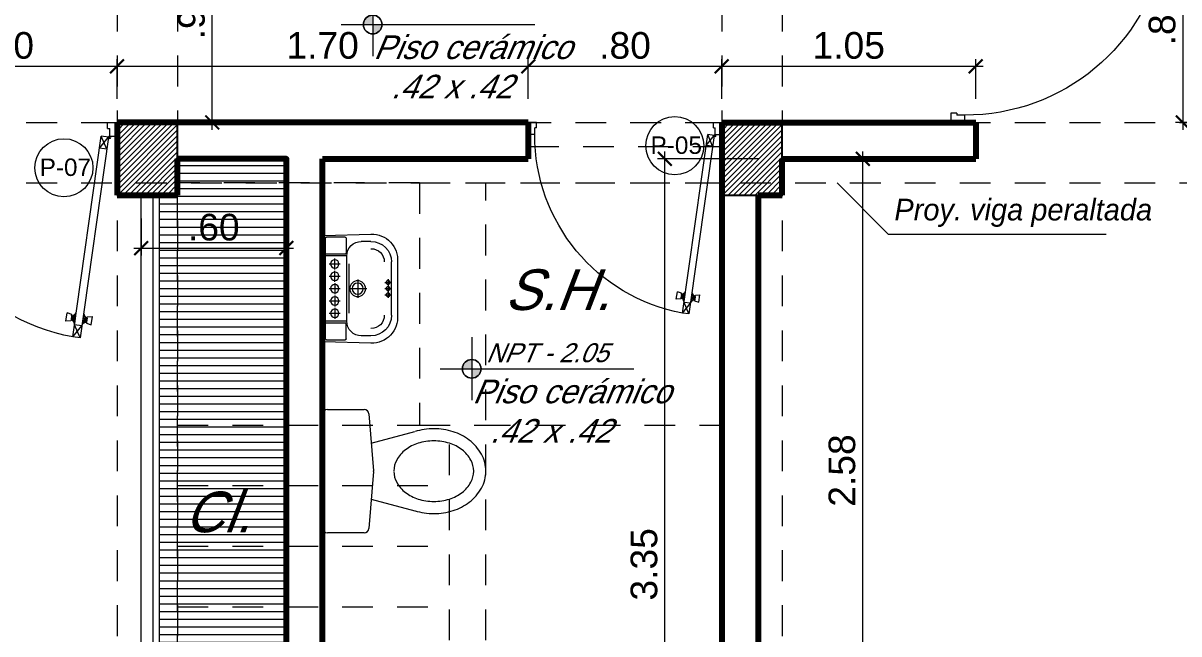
# Model space of a CAD drawing. Header units: millimetres. Extents: x 3779 to 7711, y 1445 to 3132.
# Drawn here: x 3883.414 to 3888.192, y 1482.497 to 1485.019 of the extents above; entities that cross this region are included whole.
import ezdxf

# ---------------------------------------------------------------- set-up
doc = ezdxf.new("R2010")
doc.units = ezdxf.units.MM
doc.header["$PDMODE"] = 3
doc.linetypes.add('CENTER2', pattern=[1.125, 0.75, -0.125, 0.125, -0.125])
doc.linetypes.add('HIDDEN', pattern=[9.525, 6.35, -3.175])
for name, color, linetype, lineweight in [('cotas', 7, 'Continuous', 5), ('MOBILIARIOS', 151, 'Continuous', 5), ('PERSONA', 7, 'Continuous', 9), ('pluma 1', 1, 'Continuous', 9), ('pluma 1.5', 14, 'Continuous', 15), ('pluma 2.5', 30, 'Continuous', 25), ('pluma 8', 98, 'Continuous', 80), ('proyecciones', 32, 'HIDDEN', 9), ('PUERTAS', 33, 'Continuous', 9), ('SANITARIOS', 40, 'Continuous', 9), ('TEXTO', 7, 'Continuous', 9), ('TEXTURAS', 35, 'Continuous', 5)]:
    doc.layers.add(name, color=color, linetype=linetype, lineweight=lineweight)
doc.styles.add('nombreambiente', font='stylu.ttf', dxfattribs={"oblique": 20})
doc.styles.get("Standard").update_dxf_attribs({"font": 'arial.ttf'})
doc.styles.add('TIMES', font='arial.ttf', dxfattribs={"height": 0.11})
doc.dimstyles.new('julio', dxfattribs={"dimtxt": 0.11, "dimasz": 0.057, "dimexe": 0.03, "dimexo": 0.097, "dimgap": 0.0295, "dimtad": 1, "dimzin": 4, "dimdsep": 46, "dimtxsty": 'TIMES', "dimblk": 'ARCHTICK', "dimcen": 0, "dimdle": 0.03, "dimclrd": 256, "dimclre": 256, "dimclrt": 256, "dimadec": 0, "dimazin": 0, "dimtfac": 1, "dimtix": 1, "dimtmove": 2, "dimatfit": 2, "dimldrblk": 'ARCHTICK', "dimfxl": 1, "dimtolj": 1, "dimtzin": 0, "dimlwd": 5, "dimlwe": 5, "dimarcsym": 0})

# ---------------------------------------------------------------- blocks, each defined once
blk = doc.blocks.new('khjkhjk')
at = {"layer": 'SANITARIOS'}
for p, q in [((987.6491, 424.1584), (987.6491, 424.6284)), ((987.6691, 424.6484), (987.8206, 424.6484)), ((987.8405, 424.6299), (987.8589, 424.3949)), ((987.85, 424.5084), (988.0309, 424.5568)), ((987.8589, 424.3918), (987.8405, 424.1568)), ((987.85, 424.2783), (988.0309, 424.2299)), ((987.8206, 424.1384), (987.6691, 424.1384))]:
    blk.add_line(p, q, dxfattribs=at)
for centre, radius, start, end in [((987.6691, 424.6284), 0.02, 90, 180), ((987.8206, 424.6284), 0.02, 4.4846, 90), ((988.1086, 424.3013), 0.2671, 90, 106.9016), ((988.1086, 424.3013), 0.2671, 72.5782, 90), ((988.1228, 424.3465), 0.2197, 52.8533, 72.5782), ((988.1445, 424.3751), 0.1837, 28.6682, 52.8533), ((988.0727, 424.3751), 0.1337, 127.1467, 151.3318), ((988.0944, 424.3465), 0.1697, 107.4218, 127.1467), ((988.1086, 424.3013), 0.2171, 90, 107.4218), ((988.1086, 424.3013), 0.2171, 72.5782, 90), ((988.1228, 424.3465), 0.1697, 52.8533, 72.5782), ((988.1445, 424.3751), 0.1337, 28.6682, 52.8533), ((988.0393, 424.3934), 0.0958, 151.3318, 179.1537), ((988.1778, 424.3934), 0.0958, 360, 28.6682), ((988.1778, 424.3934), 0.1458, 360, 28.6682), ((987.839, 424.3934), 0.02, 355.5154, 4.4846), ((988.0393, 424.3934), 0.0958, 180.8463, 208.6682), ((988.1778, 424.3934), 0.0958, 331.3318, 0), ((988.1778, 424.3934), 0.1458, 331.3318, 0), ((988.0727, 424.4116), 0.1337, 208.6682, 232.8533), ((988.1445, 424.4116), 0.1337, 307.1467, 331.3318), ((988.0944, 424.4403), 0.1697, 232.8533, 252.5782), ((988.1228, 424.4403), 0.1697, 287.4218, 307.1467), ((988.1445, 424.4116), 0.1837, 307.1467, 331.3318), ((988.1086, 424.4855), 0.2171, 252.5782, 270), ((988.1086, 424.4855), 0.2171, 270, 287.4218), ((988.1228, 424.4403), 0.2197, 287.4218, 307.1467), ((988.1086, 424.4855), 0.2671, 253.0984, 270), ((988.1086, 424.4855), 0.2671, 270, 287.4218), ((987.6691, 424.1584), 0.02, 180, 270), ((987.8206, 424.1584), 0.02, 270, 355.5154)]:
    blk.add_arc(centre, radius, start, end, dxfattribs=at)
blk = doc.blocks.new('lavavo 3')
at = {"layer": 'SANITARIOS'}
for p, q in [((1138.5237, 375.7609), (1138.5237, 375.8379)), ((1138.9437, 375.8419), (1138.5277, 375.8419)), ((1138.5937, 375.7584), (1138.5937, 375.8419)), ((1138.6007, 375.7539), (1138.6007, 375.8419)), ((1138.8707, 375.7539), (1138.8707, 375.8419)), ((1138.8777, 375.7584), (1138.8777, 375.8419)), ((1138.9477, 375.8379), (1138.9477, 375.7609)), ((1138.5277, 375.7569), (1138.5887, 375.7569)), ((1138.5907, 375.7539), (1138.5907, 375.7549)), ((1138.8707, 375.7539), (1138.6007, 375.7539)), ((1138.8377, 375.7439), (1138.6337, 375.7439)), ((1138.8807, 375.753), (1138.8807, 375.7549)), ((1138.9437, 375.7569), (1138.8827, 375.7569)), ((1138.5407, 375.6539), (1138.5407, 375.6939)), ((1138.9307, 375.6539), (1138.9307, 375.6939)), ((1138.8457, 375.5689), (1138.6257, 375.5689))]:
    blk.add_line(p, q, dxfattribs=at)
at = {"layer": 'SANITARIOS', "color": 4, "linetype": 'CENTER2', "ltscale": 0.04}
for p, q in [((1138.6567, 375.8039), (1138.6107, 375.8039)), ((1138.6337, 375.8269), (1138.6337, 375.7809)), ((1138.7077, 375.8039), (1138.6617, 375.8039)), ((1138.6847, 375.8269), (1138.6847, 375.7809)), ((1138.7127, 375.8039), (1138.7587, 375.8039)), ((1138.7357, 375.8269), (1138.7357, 375.7809)), ((1138.7637, 375.8039), (1138.8097, 375.8039)), ((1138.7867, 375.8269), (1138.7867, 375.7809)), ((1138.8147, 375.8039), (1138.8607, 375.8039)), ((1138.8377, 375.8269), (1138.8377, 375.7809)), ((1138.6982, 375.7089), (1138.7732, 375.7089))]:
    blk.add_line(p, q, dxfattribs=at)
at = {"layer": 'SANITARIOS', "color": 4}
blk.add_line((1138.7357, 375.7464), (1138.7357, 375.6714), dxfattribs=at)
at = {"layer": 'SANITARIOS', "color": 4, "linetype": 'CENTER2', "ltscale": 0.02}
for p, q in [((1138.7099, 375.5961), (1138.7099, 375.5706)), ((1138.7357, 375.5961), (1138.7357, 375.5706)), ((1138.7614, 375.5961), (1138.7614, 375.5706)), ((1138.6972, 375.5834), (1138.7227, 375.5834)), ((1138.7229, 375.5834), (1138.7484, 375.5834)), ((1138.7487, 375.5834), (1138.7742, 375.5834))]:
    blk.add_line(p, q, dxfattribs=at)
at = {"layer": 'SANITARIOS'}
blk.add_lwpolyline([(1138.5157, 375.8489), (1138.5107, 375.6539, 0.445971), (1138.6257, 375.5439), (1138.8457, 375.5439, 0.445971), (1138.9607, 375.6539), (1138.9557, 375.8489, 0.414214), (1138.9507, 375.8539), (1138.5207, 375.8539, 0.414214)], format="xyb", close=True, dxfattribs=at)
for centre, radius in [((1138.6337, 375.8039), 0.0173), ((1138.6847, 375.8039), 0.0173), ((1138.7357, 375.8039), 0.0173), ((1138.7867, 375.8039), 0.0173), ((1138.8377, 375.8039), 0.0173), ((1138.7357, 375.7089), 0.0325), ((1138.7357, 375.7089), 0.0232), ((1138.7099, 375.5834), 0.00775), ((1138.7357, 375.5834), 0.00775), ((1138.7614, 375.5834), 0.00775)]:
    blk.add_circle(centre, radius, dxfattribs=at)
for centre, radius, start, end in [((1138.5277, 375.8379), 0.004, 90, 180), ((1138.9437, 375.8379), 0.004, 360, 90), ((1138.5277, 375.7609), 0.004, 180, 270), ((1138.6007, 375.6939), 0.06, 90, 180), ((1138.5887, 375.7549), 0.002, 0, 90), ((1138.8707, 375.6939), 0.06, 0, 90), ((1138.8827, 375.7549), 0.002, 90, 180), ((1138.9437, 375.7609), 0.004, 270, 0), ((1138.6257, 375.6539), 0.085, 180, 270), ((1138.6257, 375.6539), 0.055, 180, 270), ((1138.8457, 375.6539), 0.085, 270, 0), ((1138.8457, 375.6539), 0.055, 270, 0)]:
    blk.add_arc(centre, radius, start, end, dxfattribs=at)
blk = doc.blocks.new('eqwqewr')
at = {"layer": 'PUERTAS'}
for p, q in [((0.1178, 0.7625, 4483.175), (0.0879, 0.7582, 4483.175)), ((0.0879, 0.7582, 4483.175), (0.2051, -0.0706, 4483.175)), ((0.235, -0.0663, 4483.175), (0.1178, 0.7625, 4483.175)), ((0.0589, 0.6934, 4483.175), (0.0637, 0.6595, 4483.175)), ((0.0799, 0.6922, 4483.175), (0.0589, 0.6934, 4483.175)), ((0.0806, 0.6868, 4483.175), (0.0799, 0.6922, 4483.175)), ((0.084, 0.6873, 4483.175), (0.0806, 0.6868, 4483.175)), ((0.0828, 0.6718, 4483.175), (0.0806, 0.6868, 4483.175)), ((0.0862, 0.6723, 4483.175), (0.0828, 0.6718, 4483.175)), ((0.0828, 0.6718, 4483.175), (0.0835, 0.6664, 4483.175)), ((0.0871, 0.6898, 4483.175), (0.0837, 0.6893, 4483.175)), ((0.084, 0.6873, 4483.175), (0.0837, 0.6893, 4483.175)), ((0.0862, 0.6723, 4483.175), (0.084, 0.6873, 4483.175)), ((0.0862, 0.6723, 4483.175), (0.0864, 0.6703, 4483.175)), ((0.0898, 0.6708, 4483.175), (0.0864, 0.6703, 4483.175)), ((0.0902, 0.693, 4483.175), (0.0868, 0.6925, 4483.175)), ((0.0871, 0.6898, 4483.175), (0.0868, 0.6925, 4483.175)), ((0.0898, 0.6708, 4483.175), (0.0871, 0.6898, 4483.175)), ((0.0898, 0.6708, 4483.175), (0.0902, 0.6681, 4483.175)), ((0.0942, 0.704, 4483.175), (0.0902, 0.693, 4483.175)), ((0.0936, 0.6685, 4483.175), (0.0902, 0.693, 4483.175)), ((0.0955, 0.7042, 4483.175), (0.0942, 0.704, 4483.175)), ((0.1005, 0.6591, 4483.175), (0.0942, 0.704, 4483.175)), ((0.1248, 0.713, 4483.175), (0.0949, 0.7087, 4483.175)), ((0.0987, 0.6817, 4483.175), (0.0987, 0.6817, 4483.175)), ((0.0987, 0.6817, 4483.175), (0.0987, 0.6817, 4483.175)), ((0.1254, 0.7084, 4483.175), (0.1268, 0.7086, 4483.175)), ((0.1331, 0.6637, 4483.175), (0.1268, 0.7086, 4483.175)), ((0.1268, 0.7086, 4483.175), (0.1336, 0.6992, 4483.175)), ((0.1331, 0.6637, 4483.175), (0.1371, 0.6747, 4483.175)), ((0.1336, 0.6992, 4483.175), (0.137, 0.6996, 4483.175)), ((0.1371, 0.6747, 4483.175), (0.1336, 0.6992, 4483.175)), ((0.1374, 0.6969, 4483.175), (0.137, 0.6996, 4483.175)), ((0.1371, 0.6747, 4483.175), (0.1405, 0.6752, 4483.175)), ((0.1374, 0.6969, 4483.175), (0.1408, 0.6974, 4483.175)), ((0.1401, 0.6779, 4483.175), (0.1374, 0.6969, 4483.175)), ((0.1401, 0.6779, 4483.175), (0.1435, 0.6784, 4483.175)), ((0.1401, 0.6779, 4483.175), (0.1405, 0.6752, 4483.175)), ((0.1411, 0.6954, 4483.175), (0.1408, 0.6974, 4483.175)), ((0.1411, 0.6954, 4483.175), (0.1445, 0.6958, 4483.175)), ((0.1432, 0.6804, 4483.175), (0.1411, 0.6954, 4483.175)), ((0.1432, 0.6804, 4483.175), (0.1466, 0.6809, 4483.175)), ((0.1432, 0.6804, 4483.175), (0.1435, 0.6784, 4483.175)), ((0.1437, 0.7013, 4483.175), (0.1635, 0.7082, 4483.175)), ((0.1445, 0.6958, 4483.175), (0.1437, 0.7013, 4483.175)), ((0.1466, 0.6809, 4483.175), (0.1445, 0.6958, 4483.175)), ((0.1466, 0.6809, 4483.175), (0.1474, 0.6755, 4483.175)), ((0.1474, 0.6755, 4483.175), (0.1684, 0.6743, 4483.175)), ((0.1635, 0.7082, 4483.175), (0.1684, 0.6743, 4483.175)), ((0.0835, 0.6664, 4483.175), (0.0637, 0.6595, 4483.175)), ((0.0936, 0.6685, 4483.175), (0.0902, 0.6681, 4483.175)), ((0.1005, 0.6591, 4483.175), (0.0936, 0.6685, 4483.175)), ((0.1019, 0.6593, 4483.175), (0.1005, 0.6591, 4483.175)), ((0.1318, 0.6635, 4483.175), (0.1331, 0.6637, 4483.175)), ((0.228, -0.0168, 4483.175), (0.1981, -0.021, 4483.175)), ((-0.5995, -0.0707, 4483.175), (-0.6297, -0.0707, 4483.175)), ((-0.6297, -0.0707, 4483.175), (-0.6297, -0.1273, 4483.175)), ((-0.5995, -0.0707, 4483.175), (-0.5995, -0.1019, 4483.175)), ((0.235, -0.0663, 4483.175), (0.2051, -0.0706, 4483.175)), ((0.2401, -0.0707, 4483.175), (0.2401, -0.1019, 4483.175)), ((0.2401, -0.0707, 4483.175), (0.2703, -0.0707, 4483.175)), ((0.2401, -0.0707, 4483.175), (0.2401, -0.1019, 4483.175)), ((0.2703, -0.0707, 4483.175), (0.2703, -0.1273, 4483.175)), ((-0.5909, -0.1273, 4483.175), (-0.6297, -0.1273, 4483.175)), ((-0.5909, -0.1019, 4483.175), (-0.5995, -0.1019, 4483.175)), ((-0.5909, -0.1019, 4483.175), (-0.5909, -0.1273, 4483.175)), ((0.2315, -0.1019, 4483.175), (0.2401, -0.1019, 4483.175)), ((0.2315, -0.1019, 4483.175), (0.2315, -0.1273, 4483.175)), ((0.2315, -0.1273, 4483.175), (0.2703, -0.1273, 4483.175))]:
    blk.add_line(p, q, dxfattribs=at)
for radius in [0.00461, 0.000461]:
    blk.add_circle((0.2397, -0.0661, 4483.175), radius, dxfattribs=at)
at = {"layer": 'TEXTURAS', "linetype": 'Continuous', "extrusion": (-4.60854e-07, -6.59516e-08, 1)}
for p, q in [((0.0879, 0.7582, 4483.175), (0.1248, 0.713, 4483.175)), ((0.1178, 0.7625, 4483.175), (0.0949, 0.7087, 4483.175)), ((0.1981, -0.021, 4483.175), (0.235, -0.0663, 4483.175)), ((0.228, -0.0168, 4483.175), (0.2051, -0.0706, 4483.175))]:
    blk.add_line(p, q, dxfattribs=at)
at = {"layer": 'TEXTURAS'}
blk.add_arc((0.2406, -0.0678, 4483.175), 0.8401, 100.4752, 180.1986, dxfattribs=at)
blk = doc.blocks.new('iiuyu')
at = {"layer": 'pluma 1', "ltscale": 0.3}
h = blk.add_hatch(color=256, dxfattribs=at)
h.paths.add_polyline_path([(1118.6362, 393.0279, 0.414214), (1118.5977, 392.9893), (1118.6362, 392.9893)])
h.paths.add_polyline_path([(1118.6747, 392.9893), (1118.6362, 392.9893), (1118.6362, 392.9508, 0.414214)])
for p, q in [((1118.6362, 393.1195), (1118.6362, 392.8592)), ((1118.506, 392.9893), (1119.307, 392.9893))]:
    blk.add_line(p, q, dxfattribs=at)
blk.add_circle((1118.6362, 392.9893), 0.0385, dxfattribs=at)
for start, end in [(0, 180), (180, 0)]:
    blk.add_arc((1118.6362, 392.9893), 0.0385, start, end, dxfattribs=at)
blk = doc.blocks.new('_ArchTick')
at = {"color": 0, "linetype": 'ByBlock', "lineweight": 40, "const_width": 0.15}
blk.add_lwpolyline([(-0.5, -0.5), (0.5, 0.5)], dxfattribs=at)
blk = doc.blocks.new('*D221')
at = {"layer": 'cotas', "lineweight": 5, "transparency": 16777216}
for p, q in [((3886.8856, 1481.8542), (3886.8856, 1484.4892)), ((3886.6496, 1484.4592), (3886.9156, 1484.4592)), ((3886.822, 1481.8842), (3886.9156, 1481.8842))]:
    blk.add_line(p, q, dxfattribs=at)
at = {"layer": 'Defpoints', "color": 0, "transparency": 16777216}
for p in [(3886.5526, 1484.4592), (3886.8856, 1484.4592), (3886.725, 1481.8842)]:
    blk.add_point(p, dxfattribs=at)
at = {"layer": 'cotas', "lineweight": 5, "transparency": 16777216, "xscale": 0.057, "yscale": 0.057, "zscale": 0.057}
for p, rotation in [((3886.8856, 1484.4592), 90), ((3886.8856, 1481.8842), 270)]:
    blk.add_blockref('_ArchTick', p, dxfattribs=dict(at, rotation=rotation))
at = {"layer": 'cotas', "transparency": 16777216, "insert": (3886.7999, 1483.1717), "char_height": 0.11, "attachment_point": 5, "rotation": 90, "style": 'TIMES'}
blk.add_mtext('\\A1;2.58', dxfattribs=at)
blk = doc.blocks.new('*D191')
at = {"layer": 'cotas', "lineweight": 5, "transparency": 16777216}
for p, q in [((3882.9026, 1484.7062), (3882.9026, 1484.871)), ((3883.8026, 1484.7062), (3883.8026, 1484.871)), ((3882.8726, 1484.841), (3883.8326, 1484.841))]:
    blk.add_line(p, q, dxfattribs=at)
at = {"layer": 'Defpoints', "color": 0, "transparency": 16777216}
for p in [(3883.8026, 1484.841), (3882.9026, 1484.6092), (3883.8026, 1484.6092)]:
    blk.add_point(p, dxfattribs=at)
at = {"layer": 'cotas', "lineweight": 5, "transparency": 16777216, "xscale": 0.057, "yscale": 0.057, "zscale": 0.057, "rotation": 180}
blk.add_blockref('_ArchTick', (3882.9026, 1484.841), dxfattribs=at)
at = {"layer": 'cotas', "lineweight": 5, "transparency": 16777216, "xscale": 0.057, "yscale": 0.057, "zscale": 0.057}
blk.add_blockref('_ArchTick', (3883.8026, 1484.841), dxfattribs=at)
at = {"layer": 'cotas', "transparency": 16777216, "insert": (3883.3526, 1484.9267), "char_height": 0.11, "attachment_point": 5, "style": 'TIMES'}
blk.add_mtext('\\A1;.90', dxfattribs=at)
blk = doc.blocks.new('*D192')
at = {"layer": 'cotas', "lineweight": 5, "transparency": 16777216}
for p, q in [((3883.8026, 1484.7062), (3883.8026, 1484.871)), ((3885.5026, 1484.7062), (3885.5026, 1484.871)), ((3883.7726, 1484.841), (3885.5326, 1484.841))]:
    blk.add_line(p, q, dxfattribs=at)
at = {"layer": 'Defpoints', "color": 0, "transparency": 16777216}
for p in [(3885.5026, 1484.841), (3883.8026, 1484.6092), (3885.5026, 1484.6092)]:
    blk.add_point(p, dxfattribs=at)
at = {"layer": 'cotas', "lineweight": 5, "transparency": 16777216, "xscale": 0.057, "yscale": 0.057, "zscale": 0.057, "rotation": 180}
blk.add_blockref('_ArchTick', (3883.8026, 1484.841), dxfattribs=at)
at = {"layer": 'cotas', "lineweight": 5, "transparency": 16777216, "xscale": 0.057, "yscale": 0.057, "zscale": 0.057}
blk.add_blockref('_ArchTick', (3885.5026, 1484.841), dxfattribs=at)
at = {"layer": 'cotas', "transparency": 16777216, "insert": (3884.6526, 1484.9267), "char_height": 0.11, "attachment_point": 5, "style": 'TIMES'}
blk.add_mtext('\\A1;1.70', dxfattribs=at)
blk = doc.blocks.new('*D193')
at = {"layer": 'cotas', "lineweight": 5, "transparency": 16777216}
for p, q in [((3885.5026, 1484.7062), (3885.5026, 1484.871)), ((3886.3026, 1484.7062), (3886.3026, 1484.871)), ((3885.4726, 1484.841), (3886.3326, 1484.841))]:
    blk.add_line(p, q, dxfattribs=at)
at = {"layer": 'Defpoints', "color": 0, "transparency": 16777216}
for p in [(3886.3026, 1484.841), (3885.5026, 1484.6092), (3886.3026, 1484.6092)]:
    blk.add_point(p, dxfattribs=at)
at = {"layer": 'cotas', "lineweight": 5, "transparency": 16777216, "xscale": 0.057, "yscale": 0.057, "zscale": 0.057, "rotation": 180}
blk.add_blockref('_ArchTick', (3885.5026, 1484.841), dxfattribs=at)
at = {"layer": 'cotas', "lineweight": 5, "transparency": 16777216, "xscale": 0.057, "yscale": 0.057, "zscale": 0.057}
blk.add_blockref('_ArchTick', (3886.3026, 1484.841), dxfattribs=at)
at = {"layer": 'cotas', "transparency": 16777216, "insert": (3885.9026, 1484.9267), "char_height": 0.11, "attachment_point": 5, "style": 'TIMES'}
blk.add_mtext('\\A1;.80', dxfattribs=at)
blk = doc.blocks.new('*D194')
at = {"layer": 'cotas', "lineweight": 5, "transparency": 16777216}
for p, q in [((3886.3026, 1484.7062), (3886.3026, 1484.871)), ((3887.3526, 1484.7062), (3887.3526, 1484.871)), ((3886.2726, 1484.841), (3887.3826, 1484.841))]:
    blk.add_line(p, q, dxfattribs=at)
at = {"layer": 'Defpoints', "color": 0, "transparency": 16777216}
for p in [(3887.3526, 1484.841), (3886.3026, 1484.6092), (3887.3526, 1484.6092)]:
    blk.add_point(p, dxfattribs=at)
at = {"layer": 'cotas', "lineweight": 5, "transparency": 16777216, "xscale": 0.057, "yscale": 0.057, "zscale": 0.057, "rotation": 180}
blk.add_blockref('_ArchTick', (3886.3026, 1484.841), dxfattribs=at)
at = {"layer": 'cotas', "lineweight": 5, "transparency": 16777216, "xscale": 0.057, "yscale": 0.057, "zscale": 0.057}
blk.add_blockref('_ArchTick', (3887.3526, 1484.841), dxfattribs=at)
at = {"layer": 'cotas', "transparency": 16777216, "insert": (3886.8276, 1484.9267), "char_height": 0.11, "attachment_point": 5, "style": 'TIMES'}
blk.add_mtext('\\A1;1.05', dxfattribs=at)
blk = doc.blocks.new('*D213')
at = {"layer": 'cotas', "lineweight": 5, "transparency": 16777216}
for p, q in [((3886.0673, 1481.0792), (3886.0673, 1484.4892)), ((3886.4556, 1484.4592), (3886.0373, 1484.4592)), ((3886.2056, 1481.1092), (3886.0373, 1481.1092))]:
    blk.add_line(p, q, dxfattribs=at)
at = {"layer": 'Defpoints', "color": 0, "transparency": 16777216}
for p in [(3886.0673, 1484.4592), (3886.5526, 1484.4592), (3886.3026, 1481.1092)]:
    blk.add_point(p, dxfattribs=at)
at = {"layer": 'cotas', "lineweight": 5, "transparency": 16777216, "xscale": 0.057, "yscale": 0.057, "zscale": 0.057}
for p, rotation in [((3886.0673, 1484.4592), 90), ((3886.0673, 1481.1092), 270)]:
    blk.add_blockref('_ArchTick', p, dxfattribs=dict(at, rotation=rotation))
at = {"layer": 'cotas', "transparency": 16777216, "insert": (3885.9816, 1482.7842), "char_height": 0.11, "attachment_point": 5, "rotation": 90, "style": 'TIMES'}
blk.add_mtext('\\A1;3.35', dxfattribs=at)
blk = doc.blocks.new('*D216')
at = {"layer": 'cotas', "lineweight": 5, "transparency": 16777216}
for p, q in [((3883.9026, 1484.2122), (3883.9026, 1484.0603)), ((3884.5026, 1484.2122), (3884.5026, 1484.0603)), ((3883.8726, 1484.0903), (3884.5326, 1484.0903))]:
    blk.add_line(p, q, dxfattribs=at)
at = {"layer": 'Defpoints', "color": 0, "transparency": 16777216}
for p in [(3883.9026, 1484.3092), (3884.5026, 1484.3092), (3884.5026, 1484.0903)]:
    blk.add_point(p, dxfattribs=at)
at = {"layer": 'cotas', "lineweight": 5, "transparency": 16777216, "xscale": 0.057, "yscale": 0.057, "zscale": 0.057, "rotation": 180}
blk.add_blockref('_ArchTick', (3883.9026, 1484.0903), dxfattribs=at)
at = {"layer": 'cotas', "lineweight": 5, "transparency": 16777216, "xscale": 0.057, "yscale": 0.057, "zscale": 0.057}
blk.add_blockref('_ArchTick', (3884.5026, 1484.0903), dxfattribs=at)
at = {"layer": 'cotas', "transparency": 16777216, "insert": (3884.2026, 1484.176), "char_height": 0.11, "attachment_point": 5, "style": 'TIMES'}
blk.add_mtext('\\A1;.60', dxfattribs=at)
blk = doc.blocks.new('*D217')
at = {"layer": 'cotas', "lineweight": 5, "transparency": 16777216}
for p, q in [((3888.2089, 1485.4892), (3888.2089, 1484.5792)), ((3888.5556, 1485.4592), (3888.1789, 1485.4592)), ((3888.4556, 1484.6092), (3888.1789, 1484.6092))]:
    blk.add_line(p, q, dxfattribs=at)
at = {"layer": 'Defpoints', "color": 0, "transparency": 16777216}
for p in [(3888.6526, 1485.4592), (3888.2089, 1484.6092), (3888.5526, 1484.6092)]:
    blk.add_point(p, dxfattribs=at)
at = {"layer": 'cotas', "lineweight": 5, "transparency": 16777216, "xscale": 0.057, "yscale": 0.057, "zscale": 0.057}
for p, rotation in [((3888.2089, 1485.4592), 90), ((3888.2089, 1484.6092), 270)]:
    blk.add_blockref('_ArchTick', p, dxfattribs=dict(at, rotation=rotation))
at = {"layer": 'cotas', "transparency": 16777216, "insert": (3888.1233, 1485.0342), "char_height": 0.11, "attachment_point": 5, "rotation": 90, "style": 'TIMES'}
blk.add_mtext('\\A1;.85', dxfattribs=at)
blk = doc.blocks.new('*D218')
at = {"layer": 'cotas', "lineweight": 5, "transparency": 16777216}
for p, q in [((3884.1964, 1484.5792), (3884.1964, 1485.5392)), ((3884.2049, 1485.5092), (3884.1664, 1485.5092)), ((3884.2049, 1484.6092), (3884.1664, 1484.6092))]:
    blk.add_line(p, q, dxfattribs=at)
at = {"layer": 'Defpoints', "color": 0, "transparency": 16777216}
for p in [(3884.1964, 1485.5092), (3884.3019, 1485.5092), (3884.3019, 1484.6092)]:
    blk.add_point(p, dxfattribs=at)
at = {"layer": 'cotas', "lineweight": 5, "transparency": 16777216, "xscale": 0.057, "yscale": 0.057, "zscale": 0.057}
for p, rotation in [((3884.1964, 1485.5092), 90), ((3884.1964, 1484.6092), 270)]:
    blk.add_blockref('_ArchTick', p, dxfattribs=dict(at, rotation=rotation))
at = {"layer": 'cotas', "transparency": 16777216, "insert": (3884.1108, 1485.0592), "char_height": 0.11, "attachment_point": 5, "rotation": 90, "style": 'TIMES'}
blk.add_mtext('\\A1;.90', dxfattribs=at)

msp = doc.modelspace()

# ---------------------------------------------------------------- hatches: boundary and pattern name
at = {"layer": 'TEXTURAS'}
h = msp.add_hatch(dxfattribs=at)
h.set_pattern_fill('LINE', color=256, scale=0.005, angle=45)
h.set_pattern_definition([(45, (29.939096, -57.590765), (-0.01122532015, 0.01122532015), [])])
h.paths.add_polyline_path([(3884.0526, 1484.6092), (3883.8026, 1484.6092), (3883.8026, 1484.3092), (3884.0526, 1484.3092)])
h = msp.add_hatch(dxfattribs=at)
h.set_pattern_fill('LINE', color=256, scale=0.005, angle=45)
h.set_pattern_definition([(45, (32.439096, -57.590765), (-0.01122532015, 0.01122532015), [])])
h.paths.add_polyline_path([(3886.5526, 1484.6092), (3886.3026, 1484.6092), (3886.3026, 1484.3092), (3886.5526, 1484.3092)])
h = msp.add_hatch(dxfattribs=at)
h.set_pattern_fill('LINE', color=256, scale=0.01)
h.set_pattern_definition([(0, (23.639096, -46.807674), (0, 0.03175), [])])
h.paths.add_polyline_path([(3884.5026, 1482.0592), (3884.0526, 1482.0592), (3884.0526, 1481.9092), (3884.0526, 1481.1092), (3884.5026, 1481.1092)])
h.paths.add_polyline_path([(3884.5026, 1482.3092), (3884.0526, 1482.3092), (3884.0526, 1482.0592), (3884.5026, 1482.0592)])
h.paths.add_polyline_path([(3884.0526, 1484.3092), (3883.9776, 1484.3092), (3883.9776, 1481.9092), (3884.0526, 1481.9092)])
h.paths.add_polyline_path([(3884.5026, 1482.5592), (3884.0526, 1482.5592), (3884.0526, 1482.3092), (3884.5026, 1482.3092)])
h.paths.add_polyline_path([(3884.5026, 1482.8092), (3884.0526, 1482.8092), (3884.0526, 1482.5592), (3884.5026, 1482.5592)])
h.paths.add_polyline_path([(3884.5026, 1483.0592), (3884.0526, 1483.0592), (3884.0526, 1482.8092), (3884.5026, 1482.8092)])
h.paths.add_polyline_path([(3884.5026, 1483.3092), (3884.0526, 1483.3092), (3884.0526, 1483.0592), (3884.5026, 1483.0592)])
h.paths.add_polyline_path([(3884.5026, 1484.3092), (3884.0526, 1484.3092), (3884.0526, 1483.3092), (3884.5026, 1483.3092)])
h.paths.add_polyline_path([(3884.5026, 1484.4592), (3884.0526, 1484.4592), (3884.0526, 1484.3092), (3884.5026, 1484.3092)])

# ---------------------------------------------------------------- linework, layer by layer
at = {"layer": 'pluma 1'}
for centre in [(3886.1084, 1484.5131), (3883.583, 1484.4219)]:
    msp.add_circle(centre, 0.12, dxfattribs=at)
at = {"layer": 'pluma 1.5'}
for points in [[(3883.9026, 1481.9092), (3883.9026, 1484.3092)], [(3883.9526, 1481.9092), (3883.9526, 1484.3092)], [(3883.9776, 1481.9092), (3883.9776, 1484.3092)]]:
    msp.add_lwpolyline(points, dxfattribs=at)
at = {"layer": 'pluma 2.5'}
for points in [[(3883.8026, 1484.3092), (3884.0526, 1484.3092), (3884.0526, 1484.6092), (3883.8026, 1484.6092)], [(3886.3026, 1484.3092), (3886.5526, 1484.3092), (3886.5526, 1484.6092), (3886.3026, 1484.6092)]]:
    msp.add_lwpolyline(points, close=True, dxfattribs=at)
at = {"layer": 'pluma 8'}
for p, q in [((3883.8026, 1484.6092), (3883.8026, 1484.3092)), ((3885.5026, 1484.6092), (3885.5026, 1484.4592)), ((3886.3026, 1484.6092), (3886.3026, 1481.1092)), ((3886.3026, 1484.6092), (3887.3526, 1484.6092)), ((3887.3526, 1484.6092), (3887.3526, 1484.4592)), ((3884.0526, 1484.3092), (3884.0526, 1484.4592)), ((3884.6526, 1481.1092), (3884.6526, 1484.4592)), ((3884.6526, 1484.4592), (3885.5026, 1484.4592)), ((3886.5526, 1484.3092), (3886.5526, 1484.4592)), ((3886.5526, 1484.4592), (3887.3526, 1484.4592)), ((3883.8026, 1484.3092), (3884.0526, 1484.3092)), ((3886.4526, 1484.3092), (3886.5526, 1484.3092))]:
    msp.add_line(p, q, dxfattribs=at)
for points in [[(3885.5026, 1484.6092), (3883.8026, 1484.6092)], [(3884.5026, 1481.1092), (3884.5026, 1484.4592), (3884.0526, 1484.4592)], [(3886.4526, 1484.3092), (3886.4526, 1482.0092)]]:
    msp.add_lwpolyline(points, dxfattribs=at)
at = {"layer": 'proyecciones', "linetype": 'HIDDEN', "ltscale": 0.02}
for p, q in [((3883.8026, 1487.6092), (3883.8026, 1481.9092)), ((3884.0526, 1487.6092), (3884.0526, 1481.9092)), ((3886.3026, 1487.6092), (3886.3026, 1481.9092)), ((3886.5526, 1487.6092), (3886.5526, 1481.8592)), ((3877.7526, 1484.6092), (3891.6526, 1484.6092)), ((3884.0526, 1481.9092), (3884.0526, 1484.6092)), ((3877.7526, 1484.3592), (3891.6526, 1484.3592)), ((3885.0526, 1484.3592), (3884.0526, 1484.3592)), ((3885.0526, 1484.3592), (3885.0526, 1483.3592)), ((3885.0526, 1484.3592), (3886.3026, 1484.3592)), ((3885.3276, 1481.1092), (3885.3276, 1484.3592)), ((3885.0526, 1483.3592), (3885.3026, 1483.3592)), ((3885.1776, 1481.1092), (3885.1776, 1483.3592))]:
    msp.add_line(p, q, dxfattribs=at)
for points in [[(3885.5026, 1484.5092), (3886.3026, 1484.5092)], [(3884.0526, 1483.3592), (3885.0526, 1483.3592)], [(3885.3026, 1483.3592), (3886.3026, 1483.3592)], [(3884.0526, 1483.1092), (3885.1776, 1483.1092)], [(3884.0526, 1482.8592), (3885.1776, 1482.8592)], [(3884.0526, 1482.6092), (3885.1776, 1482.6092)]]:
    msp.add_lwpolyline(points, dxfattribs=at)
at = {"layer": 'TEXTURAS'}
msp.add_lwpolyline([(3887.8912, 1484.1471), (3886.9912, 1484.1471), (3886.7791, 1484.3592)], dxfattribs=at)

# ---------------------------------------------------------------- block references
at = {"layer": 'MOBILIARIOS', "linetype": 'Continuous', "xscale": -1, "rotation": 90}
msp.add_blockref('lavavo 3', (4260.5064, 2622.6586), dxfattribs=at)
at = {"layer": 'pluma 1', "linetype": 'Continuous'}
for p in [(2766.2234, 1092.0242), (2766.6327, 1090.6024)]:
    msp.add_blockref('iiuyu', p, dxfattribs=at)
at = {"layer": 'PUERTAS', "xscale": -1}
for p, rotation in [((3887.3766, 1485.2389, -4483.175), 270), ((3883.5322, 1484.4819, -4483.175), 180)]:
    msp.add_blockref('eqwqewr', p, dxfattribs=dict(at, rotation=rotation))
at = {"layer": 'PUERTAS', "xscale": -0.888888888888552, "yscale": 0.888888888888552, "zscale": 0.888888888888552, "rotation": 180}
msp.add_blockref('eqwqewr', (3886.0623, 1484.496, -3985.0444), dxfattribs=at)
at = {"layer": 'SANITARIOS', "linetype": 'Continuous'}
msp.add_blockref('khjkhjk', (2897.0035, 1058.7757), dxfattribs=at)

# ---------------------------------------------------------------- texts
at = {"layer": 'PERSONA', "linetype": 'Continuous', "char_height": 0.072, "width": 1.154549, "attachment_point": 1}
for s, insert in [('P-05', (3886.0081, 1484.5514)), ('P-07', (3883.4827, 1484.4602))]:
    msp.add_mtext(s, dxfattribs=dict(at, insert=insert))
at = {"layer": 'TEXTO', "attachment_point": 1, "style": 'nombreambiente'}
for s, insert, char_height, width in [('{\\Q23; Piso cerámico    \\P   .42 x .42\\P   }', (3884.8255, 1484.9686), 0.0975, 1.795972), ('{\\Q21;S.H.}', (3885.4028, 1484.0026), 0.168, 1.67738), ('{\\Q23;NPT - 2.05}', (3885.3272, 1483.6971), 0.078, 0.949042), ('{\\Q23; Piso cerámico    \\P   .42 x .42\\P   }', (3885.2348, 1483.5469), 0.0975, 1.795972), ('{\\Q21;Cl.}', (3884.0793, 1483.0846), 0.168, 1.67738)]:
    msp.add_mtext(s, dxfattribs=dict(at, insert=insert, char_height=char_height, width=width))
at = {"layer": 'TEXTO', "insert": (3887.0162, 1484.2941), "char_height": 0.0896, "width": 2.293656, "attachment_point": 1}
msp.add_mtext('{\\fStylus BT|b0|i1|c0|p34;\\C7;Proy. viga peraltada}', dxfattribs=at)

# ---------------------------------------------------------------- dimensions: what is measured, and where the dimension line sits
at = {"layer": 'cotas'}
for base, p1, p2, picture, middle in [((3884.1964, 1485.5092), (3884.3019, 1484.6092), (3884.3019, 1485.5092), '*D218', (3884.1108, 1485.0592)), ((3888.2089, 1484.6092), (3888.6526, 1485.4592), (3888.5526, 1484.6092), '*D217', (3888.1233, 1485.0342)), ((3886.0673, 1484.4592), (3886.3026, 1481.1092), (3886.5526, 1484.4592), '*D213', (3885.9816, 1482.7842)), ((3886.8855909109, 1484.4592296829), (3886.7250238857, 1481.8842296829), (3886.5525519124, 1484.4592296829), '*D221', (3886.7999278823, 1483.1717296829))]:
    dim = msp.add_linear_dim(base=base, p1=p1, p2=p2, angle=90, dimstyle='julio', dxfattribs=at)
    dim.commit()
    dim.dimension.update_dxf_attribs({"geometry": picture, "text_midpoint": middle})
for base, p1, p2, picture, middle in [((3883.8026, 1484.841), (3882.9026, 1484.6092), (3883.8026, 1484.6092), '*D191', (3883.3526, 1484.9267)), ((3885.5026, 1484.841), (3883.8026, 1484.6092), (3885.5026, 1484.6092), '*D192', (3884.6526, 1484.9267)), ((3886.3026, 1484.841), (3885.5026, 1484.6092), (3886.3026, 1484.6092), '*D193', (3885.9026, 1484.9267)), ((3887.3526, 1484.841), (3886.3026, 1484.6092), (3887.3526, 1484.6092), '*D194', (3886.8276, 1484.9267)), ((3884.5026, 1484.0903), (3883.9026, 1484.3092), (3884.5026, 1484.3092), '*D216', (3884.2026, 1484.176))]:
    dim = msp.add_linear_dim(base=base, p1=p1, p2=p2, dimstyle='julio', dxfattribs=at)
    dim.commit()
    dim.dimension.update_dxf_attribs({"geometry": picture, "text_midpoint": middle})

doc.saveas('drawing.dxf')
